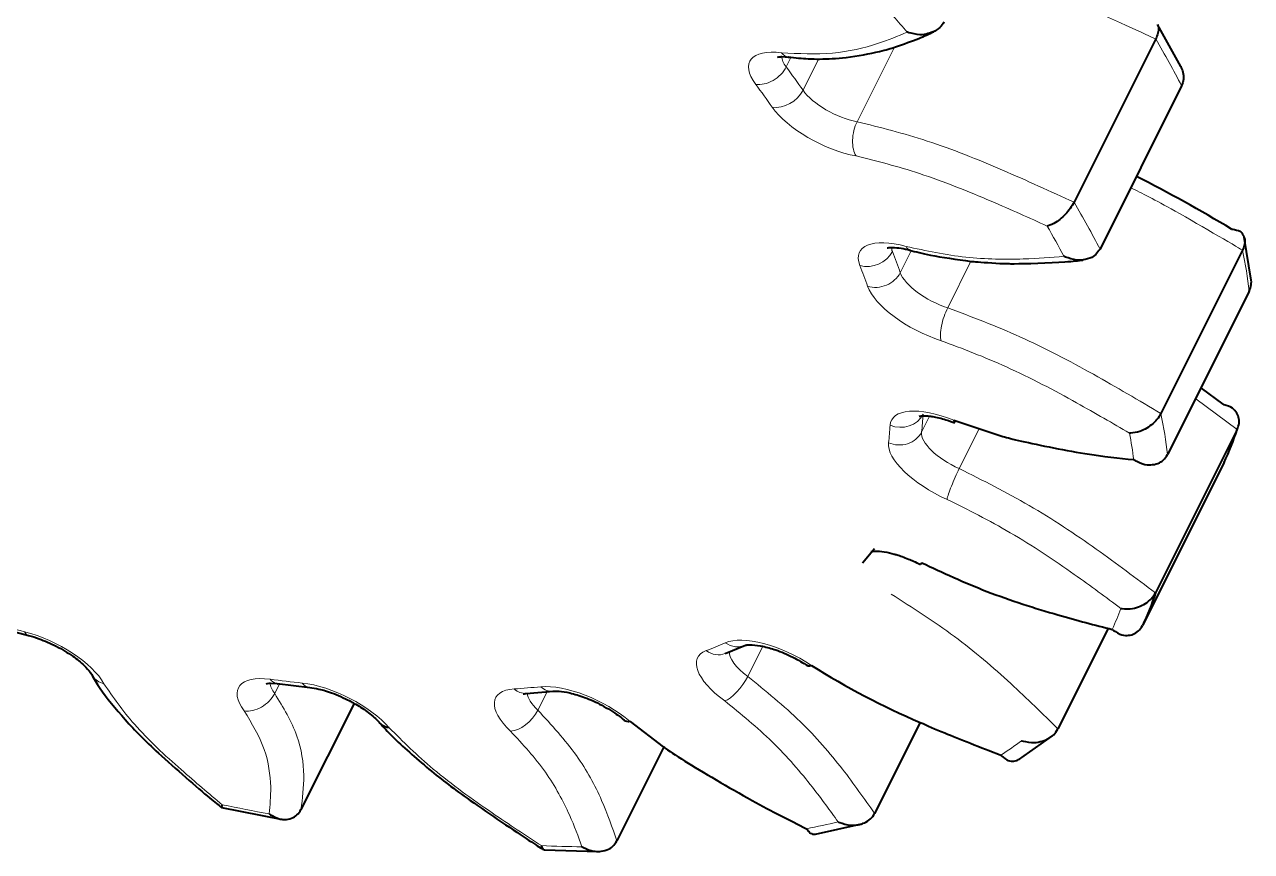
# Model space of a CAD drawing. Header units: inches. Extents: x 0 to 11, y 0 to 8.5.
# Drawn here: x 4.1715 to 4.2942, y 5.3939 to 5.4766 of the extents above; entities that cross this region are included whole.
import ezdxf

# ---------------------------------------------------------------- set-up
doc = ezdxf.new("R2010")
doc.units = ezdxf.units.IN
doc.header["$LTSCALE"] = 0.5
doc.header["$MEASUREMENT"] = 0
doc.layers.add('TANGENT_LINES', color=7, linetype='Continuous', lineweight=15)
doc.layers.add('Visible', color=7, linetype='Continuous', lineweight=40)

msp = doc.modelspace()

# ---------------------------------------------------------------- linework, layer by layer
at = {"layer": 'TANGENT_LINES'}
for p, q in [((4.254775657722901, 5.466880756422014), (4.258543834762757, 5.474417110501726)), ((4.247684122745127, 5.472359326158779), (4.248183326717738, 5.473357734104003)), ((4.250955336116714, 5.473210743036707), (4.249365031080974, 5.470030132965229)), ((4.260213336726188, 5.454021614392019), (4.259090441002254, 5.451775822944152)), ((4.263830997389416, 5.44826623297801), (4.266160905146759, 5.452926048492696)), ((4.292773890586629, 5.436084244526418), (4.288652738704852, 5.439173158953338)), ((4.262013995151483, 5.437417726773429), (4.261218550112424, 5.435826836695313)), ((4.264991169652471, 5.432177553751184), (4.26701444517981, 5.436224104805862)), ((4.243835083254675, 5.41139914416205), (4.245336416159069, 5.414401809970839)), ((4.196541131657158, 5.409685828585588), (4.197018032940997, 5.410639631153267)), ((4.222848139308842, 5.408014997691872), (4.22376882053106, 5.409856360136309))]:
    msp.add_line(p, q, dxfattribs=at)
for centre, major_axis, ratio, start_param, end_param in [((4.137158533780746, 5.486423883392572), (0.1426611369644866, -0.07133056848224323), 0.4082482904638629, 0.77082947946241, 0.8057314090442439), ((4.146344120316183, 5.504795056463445), (0.1448972049419864, -0.07244860247099312), 0.4082482904638629, 0.5103003595817728, 0.5636057043505239), ((4.251371741958127, 5.471816957592027), (0.00406622126717568, -0.002033110633587837), 0.4082482904638629, 9.664623835457775, 10.10271805805052), ((4.137158533780756, 5.48642388339257), (0.1185116028074783, -0.05925580140373909), 0.408248290463863, 0.6472933789386215, 0.6779400972808535), ((4.253109255487093, 5.469409327979477), (0.00406622126717568, -0.002033110633587837), 0.4082482904638629, 10.0720713397083, 11.61012554190806), ((4.255692033992732, 5.465490262025139), (0.0004552881695592082, 0.002458192970997076), 0.5263540206337648, 1.069979599230145, 2.640775926025198), ((4.137158533780746, 5.486423883392572), (0.1426611369644866, -0.07133056848224323), 0.4082482904638629, 0.5195020671752276, 0.554403996757057), ((4.262348635622162, 5.452736216952392), (0.00406622126717568, -0.002033110633587837), 0.4082482904638629, 9.662092790714789, 9.851390645763361), ((4.146344120316183, 5.504795056463445), (0.1448972049419864, -0.07244860247099312), 0.4082482904638629, 0.2589729472945875, 0.3122782920633398), ((4.137158533780757, 5.486423883392568), (0.1185116028074783, -0.05925580140373909), 0.408248290463863, 0.3959659666514408, 0.4266126849936648), ((4.263162172087356, 5.450540297499257), (0.00406622126717568, -0.002033110633587837), 0.4082482904638629, 9.820743927420942, 11.35879812962092), ((4.264198793124623, 5.447015695311558), (0.0007619443549372855, 0.002381058756095534), 0.3243335299065218, 1.124554754966747, 2.695351081761926), ((4.259093443241123, 5.438554628727421), (-0.002496310238720227, 0.0001357762573521826), 0.8988828532298581, 1.1989873316392, 2.769783658433959), ((4.137158533780757, 5.486423883392567), (0.1185116028074783, -0.05925580140373909), 0.408248290463863, 0.1446385543642563, 0.175285272706485), ((4.258940042786397, 5.436801619809193), (-0.002481738075752413, 0.0003016224848394305), 0.9033387924542962, 1.259012824281587, 2.829809151076762), ((4.265361946037656, 5.434054223398923), (0.00406622126717568, -0.002033110633587837), 0.4082482904638629, 9.569416515133707, 11.10747071733379), ((4.137158533780746, 5.486423883392572), (0.1426611369644866, -0.07133056848224323), 0.4082482904638629, 0.2681746548880401, 0.303076584469873), ((4.137158533780746, 5.486423883392572), (0.1426611369644866, -0.07133056848224323), 0.4082482904638629, 0.01684724260086124, 0.05174917218268933), ((4.137158533780749, 5.486423883392566), (0.1185116028074783, -0.05925580140373909), 0.408248290463863, 11.45437210728751, 11.48501882562974), ((4.172544786375338, 5.417905046288055), (0.0006173420209238296, 0.002422578962428611), 0.4291732254175086, 2.672596585486196, 3.143587180265881), ((4.137158533780755, 5.486423883392566), (0.1185116028074783, -0.05925580140373909), 0.408248290463863, 12.20835434414906, 12.23900106249129), ((4.242618053911968, 5.416798865695695), (-0.001004095937768391, 0.002289495871967674), 0.8643896759372635, 2.194170531933133, 3.141245685004685), ((4.240699421821869, 5.416012578831518), (-0.0008931167218263341, 0.002335025165002335), 0.8549892512315302, 2.2354298130785, 3.141099761971113), ((4.246151313136763, 5.412159648901685), (0.00406622126717568, -0.002033110633587837), 0.4082482904638629, 9.585060232205993, 10.60481589275943), ((4.197096656403384, 5.41314732976518), (0.0003143930873745255, 0.002480152613572624), 0.5951267919854848, 2.608726569793174, 3.141187017438676), ((4.137158533780751, 5.486423883392565), (0.1185116028074783, -0.05925580140373909), 0.408248290463863, 11.70569951957469, 11.73634623791692), ((4.200229810708356, 5.409142029704944), (0.00406622126717568, -0.002033110633587837), 0.4082482904638629, 9.664616219331169, 10.10216106818492), ((4.200305876182858, 5.41277237770997), (0.0002653199233821971, 0.002485881199546043), 0.6160580411396881, 2.596756001854995, 3.134483305453688), ((4.137158533780753, 5.486423883392565), (0.1185116028074783, -0.05925580140373909), 0.408248290463863, 11.95702693186187, 11.9876736502041), ((4.22416331558138, 5.412395762812824), (-0.0002368336825200568, 0.002488756678910976), 0.7642336644340796, 2.456167113467675, 3.118596780246928), ((4.242561358307714, 5.410980932711344), (-0.001473393151311426, -0.002019681316858822), 0.3477031817732396, 0.4505005903452384, 2.021296917140099), ((4.194512679056156, 5.40998487066503), (-0.002009002674167472, -0.001487920782564699), 0.7113232124007628, 0.6197535026391519, 2.190549829434131), ((4.221516226474649, 5.412183424406853), (-0.0001639278339954881, 0.00249461974361656), 0.7485759103675126, 2.478301497427597, 3.141970850010202), ((4.2259479810025, 5.408126865143055), (0.00406622126717568, -0.002033110633587837), 0.4082482904638629, 9.662389321352013, 10.35348848047219), ((4.221143496031688, 5.407953480325038), (-0.00172220461805682, -0.001812184111381557), 0.5466884190614992, 0.5092883686912546, 2.080084695486127), ((4.137158533780746, 5.486423883392572), (0.1426611369644866, -0.07133056848224323), 0.4082482904638629, 12.33189044467285, 12.36679237425467), ((4.137158533780746, 5.486423883392572), (0.1426611369644866, -0.07133056848224323), 0.4082482904638629, 11.5779082078113, 11.61281013739313), ((4.137158533780746, 5.486423883392572), (0.1426611369644866, -0.07133056848224323), 0.4082482904638629, 12.08056303238567, 12.11546496196749), ((4.137158533780746, 5.486423883392572), (0.1426611369644866, -0.07133056848224323), 0.4082482904638629, 11.82923562009848, 11.86413754968031)]:
    msp.add_ellipse(centre, major_axis=major_axis, ratio=ratio, start_param=start_param, end_param=end_param, dxfattribs=at)
at = {"layer": 'TANGENT_LINES', "extrusion": (0, 0, -1)}
for centre, major_axis, ratio, start_param, end_param in [((4.250351121231967, 5.469775716139708), (-0.00630228924467547, 0.003151144622337732), 0.4082482904638629, 11.88843051707849, 13.42648471927833), ((4.248235459207133, 5.475822653665672), (-0.0003135195130407808, -0.002480263194691781), 0.5955122547115932, 12.56607275885272, 13.09944638053045), ((4.245656252962937, 5.472657581690004), (0.002008317906559856, 0.00148884491676972), 0.7110044217871642, 0.9513700127996186, 2.522166339594587), ((4.138179154506916, 5.48846512484489), (-0.1207476707849781, 0.06037383539248899), 0.4082482904638629, 2.463652556308941, 2.494299274651169), ((4.24730603336664, 5.470371521703742), (0.002046287400757064, 0.001436213032075294), 0.7282143851093824, 0.9326855232046178, 2.503481849999388), ((4.252088634760933, 5.467368086527157), (-0.00630228924467547, 0.003151144622337732), 0.4082482904638629, 10.38102303322075, 11.91907723542074), ((4.138179154506906, 5.488465124844891), (-0.1448972049419864, 0.07244860247099312), 0.4082482904638629, 2.577986949239266, 2.631292294008021), ((4.261328014896002, 5.450694975500072), (-0.00630228924467547, 0.003151144622337732), 0.4082482904638629, 12.13975792936568, 13.67781213156553), ((4.256078884935895, 5.454540294272894), (0.002325958325488966, 0.0009164703312647774), 0.8310526858329419, 0.7465976540072601, 2.317393980801766), ((4.138179154506917, 5.488465124844888), (-0.1207476707849781, 0.06037383539248899), 0.4082482904638629, 2.714979968596126, 2.745626686938349), ((4.260707484773691, 5.456439528480319), (-0.0006532991750858073, -0.002413130785480184), 0.4047394835666565, 0.01189032828822068, 0.4627941966982443), ((4.256851343104192, 5.452455254460832), (0.002362167934934263, 0.0008186346237292934), 0.8422370133208439, 0.7116779643957705, 2.282474291191052), ((4.262141551361196, 5.448499056046939), (-0.00630228924467547, 0.003151144622337732), 0.4082482904638629, 10.63235044550797, 12.17040464770777), ((4.264502883398158, 5.433859213545054), (-0.00630228924467547, 0.003151144622337732), 0.4082482904638629, 12.39108534165291, 13.92913954385273), ((4.138179154506917, 5.488465124844886), (-0.1207476707849781, 0.06037383539248899), 0.4082482904638629, 2.966307380883306, 2.996954099225535), ((4.138179154506906, 5.488465124844891), (-0.1448972049419864, 0.07244860247099312), 0.4082482904638629, 2.829314361526451, 2.882619706295205), ((4.264341325311496, 5.432012981946603), (-0.00630228924467547, 0.003151144622337732), 0.4082482904638629, 10.88367785779512, 12.42173205999515), ((4.264787274894353, 5.431145548695894), (-0.00101439176950408, -0.002284952808694829), 0.1019339706799837, 0.422877223147453, 1.993673549942585), ((4.173351684195718, 5.41211151380551), (-0.00630228924467547, 0.003151144622337732), 0.4082482904638629, 1.081351788729676, 2.619405990929494), ((4.247151354800685, 5.410946508002076), (-0.00630228924467547, 0.003151144622337732), 0.4082482904638629, 0.3273695518679673, 1.865423754067857), ((4.245130692410603, 5.410118407449366), (-0.00630228924467547, 0.003151144622337732), 0.4082482904638629, 11.38633268236948, 12.9243868845695), ((4.180476342668371, 5.41270486345892), (0.002205679640842893, 0.001176850594583343), 0.7912131650302539, 2.410647494605215, 3.072854382918734), ((4.199209189982196, 5.407100788252625), (-0.00630228924467547, 0.003151144622337732), 0.4082482904638629, 11.88898750694377, 13.42704170914375), ((4.202589071796617, 5.40670589674635), (-0.00630228924467547, 0.003151144622337732), 0.4082482904638629, 0.8300243764424082, 2.36807857864222), ((4.227715218057293, 5.406309253970417), (-0.00630228924467547, 0.003151144622337732), 0.4082482904638629, 0.5786969641552108, 2.11675116635516), ((4.224927360276341, 5.406085623690736), (-0.00630228924467547, 0.003151144622337732), 0.4082482904638629, 11.63766009465674, 13.17571429685652)]:
    msp.add_ellipse(centre, major_axis=major_axis, ratio=ratio, start_param=start_param, end_param=end_param, dxfattribs=at)
at = {"layer": 'TANGENT_LINES'}
for points, knots in [([(4.284631856487082, 5.475154082933), (4.284631777266489, 5.475154121855976), (4.284622562650505, 5.475158649217697), (4.276601125760574, 5.478887239240356), (4.270270702171017, 5.481223440472523), (4.267328929004798, 5.482122863647473), (4.266111336192162, 5.482495132728554)], [0, 0, 0, 0, 0.003166055166838557, 0.3682626129180355, 0.7385254203765698, 1, 1, 1, 1]), ([(4.247214838480973, 5.473781412213352), (4.248925491792288, 5.473684894953207), (4.252258435675658, 5.473496845972323), (4.256792942752761, 5.474573233150747), (4.258848910857055, 5.475440409493896), (4.25978327196672, 5.475834508920131)], [0, 0, 0, 0, 0.3651806996471504, 0.7114982160107979, 1, 1, 1, 1]), ([(4.254775657722901, 5.466880756422014), (4.257093777219026, 5.466301266961617), (4.261854469239402, 5.465111176953481), (4.269356888140774, 5.462090304377175), (4.274107986310709, 5.459907771563967), (4.276466890677805, 5.458824151314445)], [0, 0, 0, 0, 0.3233408963551899, 0.6640410158804527, 1, 1, 1, 1]), ([(4.273781221859972, 5.456437895244245), (4.271991610847147, 5.457250008493983), (4.268195345059111, 5.458972727969837), (4.261047983915557, 5.461862557048502), (4.256740803975402, 5.462934165008937), (4.254671413266572, 5.46344902057282)], [0, 0, 0, 0, 0.3166379682074484, 0.6716777429762443, 1, 1, 1, 1]), ([(4.293320403751454, 5.454024100796165), (4.293320338869046, 5.454024142401653), (4.29331274898889, 5.454029009370736), (4.285918947885117, 5.458400869054707), (4.283298608075714, 5.459699560039367), (4.282132837857588, 5.460277338259975)], [0, 0, 0, 0, 0.004763473764331738, 0.5572264718816746, 1, 1, 1, 1]), ([(4.259686864047532, 5.454398287028), (4.261656463283136, 5.453976889547042), (4.265544802865893, 5.453144975888841), (4.271333566643164, 5.453062680758405), (4.274161920907712, 5.453306477632939), (4.275454739357563, 5.453417915263424)], [0, 0, 0, 0, 0.3578623120613221, 0.7064839222168022, 1, 1, 1, 1]), ([(4.263830997389416, 5.44826623297801), (4.266239976195056, 5.44735873914891), (4.271127759795429, 5.445517447127192), (4.278438074621032, 5.441665888508851), (4.282936957820156, 5.43900587139846), (4.285155437942177, 5.43769416917761)], [0, 0, 0, 0, 0.3300297396624653, 0.6696256294911394, 1, 1, 1, 1]), ([(4.282008842382536, 5.435726904539111), (4.280320484885933, 5.436714557899546), (4.27671537431276, 5.438823471195162), (4.269750490947203, 5.442506475623155), (4.265328687845759, 5.444166911546594), (4.263178172398463, 5.444974453859238)], [0, 0, 0, 0, 0.3115083336366098, 0.6651565142361386, 1, 1, 1, 1]), ([(4.26499116965247, 5.432177553751185), (4.267341210525593, 5.43100156896551), (4.272053918092145, 5.428643281302946), (4.278713917190081, 5.424190409110505), (4.282671181148579, 5.421212498843341), (4.284608924777352, 5.419754312907863)], [0, 0, 0, 0, 0.3366964246712063, 0.6752017832231212, 1, 1, 1, 1]), ([(4.281134985293479, 5.418201391465785), (4.279654727360007, 5.41930317856577), (4.276472563114869, 5.42167173031344), (4.270128144583015, 5.425929707140352), (4.265864738837948, 5.428057291626974), (4.263766654168193, 5.429104307243574)], [0, 0, 0, 0, 0.3063939854358168, 0.6586662792556359, 1, 1, 1, 1]), ([(4.258183276621962, 5.419625629627382), (4.260329191289966, 5.418257203331535), (4.264581080781208, 5.415545819941689), (4.270171334099841, 5.410760573424388), (4.273327806240819, 5.407645551390634), (4.27486169061541, 5.40613180965281)], [0, 0, 0, 0, 0.3437459067040778, 0.6810940016232074, 1, 1, 1, 1]), ([(4.179455721942211, 5.4106636220066), (4.18038420825031, 5.409321380484116), (4.182363313212728, 5.406460340063014), (4.187155481481331, 5.402018359325186), (4.189959581178138, 5.399671680005748), (4.191297579962447, 5.398551943043419)], [0, 0, 0, 0, 0.3160347541388016, 0.6736404670225302, 1, 1, 1, 1]), ([(4.243835083254675, 5.41139914416205), (4.245645829577353, 5.409926045170375), (4.249187534006572, 5.407044757406235), (4.253354411342119, 5.402216665635214), (4.255494744317626, 5.399157061931774), (4.256526190026566, 5.397682611392027)], [0, 0, 0, 0, 0.351479929179881, 0.6874723457217232, 1, 1, 1, 1]), ([(4.196541131657158, 5.409685828585588), (4.197389551577964, 5.408279509554232), (4.199013160880918, 5.405588256548218), (4.199604721158424, 5.401509509012662), (4.19930835165202, 5.399185643764029), (4.199165979814993, 5.398069290842086)], [0, 0, 0, 0, 0.3625297196828581, 0.6937680399057672, 1, 1, 1, 1]), ([(4.195981118007764, 5.397644356520752), (4.196069199556591, 5.398499494226282), (4.196262166467532, 5.400372909074926), (4.195732610177475, 5.40426079369034), (4.194254554252109, 5.406690300899518), (4.193492058329996, 5.407943629212711)], [0, 0, 0, 0, 0.2890459004361264, 0.6332347156667381, 1, 1, 1, 1]), ([(4.222848139308842, 5.408014997691872), (4.224216013516556, 5.406530509101654), (4.226855760272236, 5.403665717940472), (4.229331006533717, 5.399081915883033), (4.230293871152053, 5.3962786888392), (4.230754509946072, 5.394937612326218)], [0, 0, 0, 0, 0.3593709710035093, 0.6935201712569956, 1, 1, 1, 1]), ([(4.25287089816076, 5.396842220731534), (4.25207090674542, 5.39796304730619), (4.25032457521499, 5.400409742045576), (4.246364786893411, 5.405028547250843), (4.243158708890852, 5.407627905582164), (4.241540737581555, 5.408939691259025)], [0, 0, 0, 0, 0.2951488430841564, 0.644291577339989, 1, 1, 1, 1]), ([(4.207996890146018, 5.406248944250754), (4.209377071281517, 5.404873306258684), (4.212277228277266, 5.401982695712212), (4.218242012479809, 5.397706432672811), (4.221613374357484, 5.39550559566152), (4.223210498092953, 5.394462987612854)], [0, 0, 0, 0, 0.3233485677427153, 0.6794482163860359, 1, 1, 1, 1]), ([(4.227256604659686, 5.394350638321377), (4.226887770057502, 5.3953735135995), (4.226076897753798, 5.397622275587283), (4.223739981999262, 5.402005885006167), (4.221346996463264, 5.404590229094591), (4.220122875305528, 5.405912238872719)], [0, 0, 0, 0, 0.2895530053176483, 0.6365739848578178, 1, 1, 1, 1])]:
    msp.add_open_spline(points, degree=3, knots=knots, dxfattribs=at)
at = {"layer": 'Visible'}
for p, q in [((4.287135942260563, 5.472414220172273), (4.284822148419853, 5.476591006775902)), ((4.284631856487083, 5.475154082933), (4.276466890677805, 5.458824151314445)), ((4.247252225896148, 5.473384691724251), (4.247921939694091, 5.47334239047098)), ((4.28722768816199, 5.470469722176039), (4.279062722352712, 5.454139790557484)), ((4.29419261964588, 5.451011999730007), (4.293494237270444, 5.455343678198315)), ((4.293320403751454, 5.454024100796165), (4.285155437942177, 5.43769416917761)), ((4.269046287089488, 5.452711909065212), (4.269860779667022, 5.452685605119984)), ((4.277295949943413, 5.453038653104318), (4.277118724796384, 5.453027718583971)), ((4.29398382709879, 5.449910992954892), (4.285818861289513, 5.433581061336337)), ((4.289174304568363, 5.440232901613208), (4.291341192555076, 5.438613805988978)), ((4.264459983995752, 5.437027447844137), (4.269161527070799, 5.435449409082792)), ((4.292773890586629, 5.436084244526418), (4.284608924777352, 5.419754312907863)), ((4.29146322027758, 5.432800831293453), (4.283298254468303, 5.416470899674898)), ((4.255320082464207, 5.422745362632872), (4.256503517987397, 5.424195742750949)), ((4.168321127777992, 5.416430776108797), (4.171927444354414, 5.415482467325626)), ((4.279891886652869, 5.416192201727728), (4.27486169061541, 5.40613180965281)), ((4.241592538543695, 5.413677553666515), (4.243622149849736, 5.414509369823727)), ((4.196110397533017, 5.410709765360457), (4.19678226331601, 5.410667177151607)), ((4.19678226331601, 5.410667177151607), (4.200040556259476, 5.410286496510424)), ((4.221680154308644, 5.409688804663237), (4.224400149263899, 5.409907006133913)), ((4.204475029514413, 5.408687390240924), (4.199165979814994, 5.398069290842086)), ((4.232087023894144, 5.406871952783987), (4.235369709361249, 5.404358311508901)), ((4.261106159709131, 5.406842550757156), (4.256526190026566, 5.397682611392027)), ((4.270906322885336, 5.403058331042123), (4.274316314466801, 5.40545182250252)), ((4.235492624482547, 5.404413841399167), (4.230754509946072, 5.394937612326218)), ((4.191213762341116, 5.398290260583444), (4.191215812206391, 5.398268479810089)), ((4.191234771160443, 5.398263291945173), (4.197138502669841, 5.39711943028353)), ((4.250618534320399, 5.395624402553816), (4.25507786930525, 5.396600679386309)), ((4.223360474541085, 5.394103404040172), (4.223509257378526, 5.394033036748882)), ((4.223526417433834, 5.394032207238578), (4.228849002777459, 5.393884831383691))]:
    msp.add_line(p, q, dxfattribs=at)
for centre, radius, start, end in [((4.214506596404768, 5.326928924097963), 0.1507777499225109, 58.97686853551608, 63.11136571771681), ((4.291473051447531, 5.477966066015953), 0.07738923561294758, 237.7810013233448, 246.8884356055623)]:
    msp.add_arc(centre, radius, start, end, dxfattribs=at)
at = {"layer": 'Visible', "extrusion": (0, 0, -1)}
for centre, major_axis, ratio, start_param, end_param in [((4.248235459207133, 5.475822653665672), (-0.0003135195130407808, -0.002480263194691781), 0.5955122547115932, 12.54491512298112, 12.56607275885272), ((4.260707484773691, 5.456439528480319), (-0.0006532991750858073, -0.002413130785480184), 0.4047394835666565, 12.54137834839524, 12.57826094264739), ((4.262254906371139, 5.424801609825486), (0.00115740498919437, 0.002215945326714534), 0.03951497449822409, 2.720708734482147, 3.138710761179675), ((4.138179154506906, 5.488465124844891), (-0.1448972049419864, 0.07244860247099312), 0.4082482904638629, 3.080641773813634, 3.133947118582388), ((4.251233072212041, 5.414534743141212), (0.001384469245898313, 0.002081644760078377), 0.2650825199643203, 2.704403204658003, 3.136582797469389), ((4.180476342668371, 5.41270486345892), (0.002205679640842893, 0.001176850594583343), 0.7912131650302539, 3.072854382918734, 3.1065269626019), ((4.233107644620304, 5.408913194236306), (0.001623459225018305, 0.001901152320226596), 0.4739939557957532, 2.65949329549967, 3.13816280992619), ((4.209017510872178, 5.408290185703073), (0.00189400739424491, 0.001631789199175437), 0.6531226081567107, 2.572203096987021, 3.124450558847667)]:
    msp.add_ellipse(centre, major_axis=major_axis, ratio=ratio, start_param=start_param, end_param=end_param, dxfattribs=at)
at = {"layer": 'Visible'}
for centre, major_axis, ratio, start_param, end_param in [((4.265480604721912, 5.439068689296457), (0.000921927471127943, 0.002323800709609075), 0.1885354421415251, 2.71287664617268, 3.143339123384961), ((4.146344120316183, 5.504795056463445), (0.1448972049419864, -0.07244860247099312), 0.4082482904638629, 0.007645535007403705, 0.06095087977615515), ((4.197096656403384, 5.41314732976518), (0.0003143930873745255, 0.002480152613572624), 0.5951267919854848, 9.424372324618261, 9.445998238104147), ((4.22416331558138, 5.412395762812824), (-0.0002368336825200568, 0.002488756678910976), 0.7642336644340796, 3.118596780246928, 3.142055773837078)]:
    msp.add_ellipse(centre, major_axis=major_axis, ratio=ratio, start_param=start_param, end_param=end_param, dxfattribs=at)
for points, knots in [([(4.263454350714642, 5.476855306771657), (4.263342576520768, 5.476664236378108), (4.26311697344534, 5.476278583241958), (4.262442080768499, 5.475886986675471), (4.262380056785762, 5.475861783213927), (4.262365635563275, 5.475855923146412)], [0, 0, 0, 0, 0.4297561914945138, 0.8674123706443301, 1, 1, 1, 1]), ([(4.28481724398071, 5.476599323233976), (4.284860752524458, 5.476485212776397), (4.284954614013945, 5.47623904095377), (4.28488173803686, 5.47572656568506), (4.284718450647541, 5.475352471582885), (4.284631856487082, 5.475154082933)], [0, 0, 0, 0, 0.2886811181959528, 0.622775147274009, 1, 1, 1, 1]), ([(4.258619531778465, 5.47435856000897), (4.25943517789665, 5.474643416034792), (4.260916294616024, 5.475160680830212), (4.26196076252207, 5.475657978472324), (4.262430045378895, 5.475881415934436)], [0, 0, 0, 0, 0.5506967192497635, 1, 1, 1, 1]), ([(4.262365635563275, 5.475855923146412), (4.262138320120107, 5.47577683199779), (4.26165762238806, 5.475609580115393), (4.260859145797001, 5.475526533246483), (4.259828233098019, 5.475813705777361), (4.259789258136361, 5.475831739169057), (4.25978327196672, 5.475834508920131)], [0, 0, 0, 0, 0.2856907611678318, 0.6041424156920772, 0.9392001799991039, 1, 1, 1, 1]), ([(4.251017828016361, 5.473147509817144), (4.25185686805909, 5.473169532894778), (4.25364155895033, 5.473216377364707), (4.256987557609976, 5.473861667256354), (4.258143038311889, 5.474213480414708), (4.258619531778465, 5.47435856000897)], [0, 0, 0, 0, 0.3427001619829266, 0.7289447778068234, 1, 1, 1, 1]), ([(4.246812164955596, 5.47333456110921), (4.246812979466127, 5.473334987372821), (4.246819950705706, 5.473338635681401), (4.247132328753678, 5.473387832525049), (4.247217879964194, 5.473385591443195), (4.247252225896148, 5.473384691724251)], [0, 0, 0, 0, 0.07337361231082173, 0.6279906892299504, 1, 1, 1, 1]), ([(4.247865695651067, 5.473349500263854), (4.24858557389102, 5.473276952896469), (4.24984470109871, 5.473150061487543), (4.250666062079951, 5.473148274943845), (4.251017828016361, 5.473147509817144)], [0, 0, 0, 0, 0.5717279680379134, 1, 1, 1, 1]), ([(4.287132922762702, 5.472419942600927), (4.287216735504369, 5.472234780133316), (4.287390054549385, 5.471851876753463), (4.287468446371447, 5.471125269986278), (4.287307673670979, 5.47068751049315), (4.28722768816199, 5.470469722176039)], [0, 0, 0, 0, 0.3199727262206392, 0.6616818187372696, 1, 1, 1, 1]), ([(4.276466890677805, 5.458824151314445), (4.276346896950463, 5.458612987653901), (4.27610493279894, 5.458187181763147), (4.27562214957986, 5.457609519577652), (4.275047089825125, 5.457091334746767), (4.274519584020032, 5.456686146642015), (4.273812321759277, 5.45644188379369), (4.273785166183383, 5.456438401102119), (4.273781221859972, 5.456437895244245)], [0, 0, 0, 0, 0.1932694746160347, 0.3897227419840142, 0.5862110701854809, 0.7821147535292995, 0.9683523604157226, 1, 1, 1, 1]), ([(4.292215049644133, 5.456139319062304), (4.292219890678584, 5.456139646390038), (4.292250251355392, 5.456141699234662), (4.292978961226503, 5.456013796205976), (4.293331147856104, 5.455724186235699), (4.293529122089941, 5.455192712035039), (4.293530865382841, 5.455168117091326), (4.293531153126137, 5.45516405751524)], [0, 0, 0, 0, 0.06076357939411779, 0.3810804104039239, 0.6695427556190479, 0.9454556049165481, 1, 1, 1, 1]), ([(4.293531153126137, 5.45516405751524), (4.293544761906027, 5.454989823846984), (4.293573412311127, 5.454623011743473), (4.293407505676051, 5.45423028471437), (4.293320403751454, 5.454024100796165)], [0, 0, 0, 0, 0.4749943270360262, 1, 1, 1, 1]), ([(4.257789058619632, 5.454253820469575), (4.257808266713829, 5.454260082500379), (4.257874154761376, 5.454281562662812), (4.258129102561893, 5.454294818781552), (4.258309726390919, 5.454304210393953)], [0, 0, 0, 0, 0.2915262314122593, 1, 1, 1, 1]), ([(4.258309726390919, 5.454304210393953), (4.258596758847888, 5.454285603133416), (4.259177148193507, 5.454247978622653), (4.259759723712193, 5.454100792626706), (4.260054185598605, 5.454026397694839)], [0, 0, 0, 0, 0.4945515611839974, 1, 1, 1, 1]), ([(4.260004047625511, 5.454039971518247), (4.260645796792332, 5.453867436790627), (4.262172733386199, 5.453456918783068), (4.264706290000318, 5.453110451650282), (4.266175029743366, 5.452909599597186)], [0, 0, 0, 0, 0.4202854063482725, 1, 1, 1, 1]), ([(4.277118724796384, 5.453027718583971), (4.276921064623206, 5.453020712437421), (4.276485813331561, 5.453005284775463), (4.275496464242496, 5.453392635772684), (4.27546032480937, 5.453414531254636), (4.275454739357563, 5.453417915263424)], [0, 0, 0, 0, 0.4129238007606903, 0.9092657096428018, 1, 1, 1, 1]), ([(4.279062722352712, 5.454139790557484), (4.278928165995168, 5.453943969393342), (4.278657949891433, 5.453550721292927), (4.27814107045474, 5.453192092059142), (4.277317662886881, 5.453038989046243), (4.277298109239415, 5.453038686512873), (4.277295949943413, 5.453038653104318)], [0, 0, 0, 0, 0.3138311274995707, 0.6302357320853429, 0.9591671831728502, 1, 1, 1, 1]), ([(4.266175029743366, 5.452909599597186), (4.266240139201587, 5.452902395751814), (4.266509732175564, 5.452872567426546), (4.267952194305008, 5.452781205871261), (4.269046287089488, 5.452711909065212)], [0, 0, 0, 0, 0.2415102191274371, 1, 1, 1, 1]), ([(4.269860779667022, 5.452685605119984), (4.270003587245893, 5.452678568733136), (4.270550149442156, 5.452651638628442), (4.275643040953976, 5.452816053614694), (4.276886795526536, 5.452981348290395), (4.277353338374228, 5.453043351719697)], [0, 0, 0, 0, 0.1810149284729128, 0.6927917806966012, 1, 1, 1, 1]), ([(4.29398382709879, 5.449910992954892), (4.294067228366419, 5.4501414353086), (4.294224376493471, 5.450575644347723), (4.29419291987535, 5.450959408000581), (4.29417815783626, 5.451139501551106)], [0, 0, 0, 0, 0.5307175414252013, 1, 1, 1, 1]), ([(4.292773890586629, 5.436084244526418), (4.292854774302073, 5.436293536298738), (4.293012942791191, 5.436702807352013), (4.292965549404101, 5.437325169257248), (4.29266806144137, 5.437889614858866), (4.292234838464673, 5.438343655356194), (4.291383186174613, 5.438608648541772), (4.291346894870419, 5.438613105659007), (4.291341192555076, 5.438613805988978)], [0, 0, 0, 0, 0.1899786948368632, 0.371504238669814, 0.5533429034308327, 0.7479101902824455, 0.960390081817626, 1, 1, 1, 1]), ([(4.260963927121789, 5.437418058514556), (4.260983994569249, 5.437424245208494), (4.261045478667855, 5.437443200449356), (4.261232708040978, 5.437457544373657), (4.261358828677152, 5.437467206665572)], [0, 0, 0, 0, 0.3263843484089271, 1, 1, 1, 1]), ([(4.261358828677152, 5.437467206665572), (4.261393531370241, 5.437468564823192), (4.261497392567025, 5.437472629633819), (4.261785834435192, 5.437451394432946), (4.261977900467772, 5.437437254458022)], [0, 0, 0, 0, 0.3341256808429202, 1, 1, 1, 1]), ([(4.261977900467772, 5.437437254458022), (4.26207775372793, 5.437427020533892), (4.262368534233155, 5.437397218546215), (4.26370152469233, 5.437082143869732), (4.264290014355312, 5.436850596701371), (4.264558677250784, 5.436744888586848)], [0, 0, 0, 0, 0.221323441049681, 0.6445111747529815, 1, 1, 1, 1]), ([(4.285155437942177, 5.43769416917761), (4.285031063823872, 5.437486962326043), (4.284779818839669, 5.437068389050041), (4.284233120360083, 5.436542507234768), (4.283560659036104, 5.436111319400641), (4.282914937401975, 5.435796927369479), (4.282046746261825, 5.43572273554534), (4.282013763369883, 5.435726363286712), (4.282008842382536, 5.435726904539111)], [0, 0, 0, 0, 0.1872339901331321, 0.3782266080308854, 0.5718177182949354, 0.7695610012949099, 0.9656189215066343, 1, 1, 1, 1]), ([(4.269161527070799, 5.435449409082791), (4.269629535137065, 5.435319276582211), (4.271005221931031, 5.434936758468919), (4.277709763564228, 5.433559553340415), (4.280945511618975, 5.433227991840139), (4.282436547534148, 5.43307520797173)], [0, 0, 0, 0, 0.2175373685730111, 0.6394404428281913, 1, 1, 1, 1]), ([(4.282436547534148, 5.43307520797173), (4.2824417384026, 5.433071313250695), (4.282475120821733, 5.433046266341639), (4.283388986600869, 5.432570334036821), (4.2841217240783, 5.432532784033616), (4.284852051030267, 5.432658707222711), (4.285445649949939, 5.433005529003239), (4.285694049648908, 5.43338858825983), (4.285818861289513, 5.433581061336337)], [0, 0, 0, 0, 0.03958973089507237, 0.2546011332271313, 0.4542086493791588, 0.6392890317695222, 0.8187561099469651, 1, 1, 1, 1]), ([(4.256137281797725, 5.423885128085391), (4.256155458538323, 5.423890719669094), (4.256209601185077, 5.423907375193203), (4.256364531365578, 5.423921993075831), (4.256467448468212, 5.423931703450672)], [0, 0, 0, 0, 0.3357194685943988, 1, 1, 1, 1]), ([(4.256467448468212, 5.423931703450672), (4.256512616842075, 5.423934388748994), (4.256658973902303, 5.423943089800964), (4.257543364144134, 5.423881911537982), (4.258166990158564, 5.423718277129309), (4.258494195169397, 5.42363242118805)], [0, 0, 0, 0, 0.1750342925299539, 0.5671557840701578, 1, 1, 1, 1]), ([(4.258494195169397, 5.42363242118805), (4.258575463478517, 5.423610592922216), (4.258819013938825, 5.423545176473306), (4.259478876833676, 5.423299856594316), (4.259918555616997, 5.423136395446917)], [0, 0, 0, 0, 0.333681607570963, 1, 1, 1, 1]), ([(4.259918555616997, 5.423136395446917), (4.260082770717886, 5.423067149998029), (4.260437443820923, 5.422917593117478), (4.260866890354287, 5.422701633778405), (4.261097501381944, 5.42258566449877)], [0, 0, 0, 0, 0.4630041000669671, 1, 1, 1, 1]), ([(4.261234285644979, 5.422760368373166), (4.263351720585783, 5.421772291174085), (4.267640492034997, 5.419770984215663), (4.274799635282186, 5.417511450811314), (4.278549173942666, 5.416537007265187), (4.280290003811448, 5.416084594159432)], [0, 0, 0, 0, 0.343152224584059, 0.6950397554934279, 1, 1, 1, 1]), ([(4.281134985293479, 5.418201391465785), (4.281140582129686, 5.418199871031072), (4.281177509989504, 5.418189839220624), (4.282154846270124, 5.418103358744846), (4.282887289252421, 5.41832129662509), (4.283629661318698, 5.418666016147006), (4.284223876624522, 5.419140017464731), (4.28448151771136, 5.419551051109343), (4.284608924777352, 5.419754312907863)], [0, 0, 0, 0, 0.03646170405548638, 0.2405738968436211, 0.4402050481028972, 0.6314691459152921, 0.8177564167949997, 1, 1, 1, 1]), ([(4.171927444354414, 5.415482467325626), (4.17226427834046, 5.415388248529472), (4.173035065808314, 5.415172644788992), (4.174741700945684, 5.414440482029468), (4.176342656362928, 5.413462117373895), (4.177452889281374, 5.412564153528782), (4.178093472925776, 5.411833781504843), (4.178222580232431, 5.411610987086616), (4.178270663027527, 5.411528012864337)], [0, 0, 0, 0, 0.1616170332304353, 0.3698331788543086, 0.5814628843350584, 0.7658203667738901, 0.9127856384593397, 1, 1, 1, 1]), ([(4.280290003811448, 5.416084594159432), (4.280294285669581, 5.416080470217297), (4.280321611102227, 5.416054152553433), (4.281092054147623, 5.415536515528124), (4.281742730860771, 5.415467011751115), (4.282398029606934, 5.415569786386492), (4.282941580684781, 5.415905802859138), (4.283177918177818, 5.416280244634592), (4.283298254468303, 5.416470899674898)], [0, 0, 0, 0, 0.03964955762650955, 0.2530306429738889, 0.4490636370503877, 0.6316992631948577, 0.8124718008950463, 1, 1, 1, 1]), ([(4.243612398524315, 5.414505352971578), (4.243653090955659, 5.414515229556866), (4.243772564916887, 5.414544227449809), (4.244267959681978, 5.414586922909125), (4.245225521753897, 5.41443404288519), (4.245309482320133, 5.41441460099767), (4.245328993978584, 5.414410082882966)], [0, 0, 0, 0, 0.1576464492188282, 0.462853782371729, 0.8751721908766604, 1, 1, 1, 1]), ([(4.245328993978584, 5.414410082882966), (4.245753799280661, 5.414304023991098), (4.246670436698178, 5.41407517197755), (4.248371179257845, 5.413361472071533), (4.249360126199615, 5.412753431617018), (4.249848602966142, 5.412453098381134)], [0, 0, 0, 0, 0.3041529558222624, 0.6562959044811563, 1, 1, 1, 1]), ([(4.178248996893442, 5.411568620717484), (4.178475222337395, 5.41115442205499), (4.179058014396845, 5.410087381640271), (4.181728539341217, 5.406809707382335), (4.184668953620153, 5.403856953165518), (4.189925944898706, 5.39930261884645), (4.190895444769391, 5.398525605475841), (4.191207486509236, 5.398275517145374)], [0, 0, 0, 0, 0.1366762625566184, 0.3520993887384673, 0.5859440063857196, 0.8667325736215408, 1, 1, 1, 1]), ([(4.195670233705825, 5.410659633222126), (4.195671093896427, 5.410660081671193), (4.195678308371372, 5.410663842842895), (4.195991603311533, 5.410712902504683), (4.196076471052006, 5.410710661298515), (4.196110397533017, 5.410709765360457)], [0, 0, 0, 0, 0.07514958435679459, 0.6302844886708752, 1, 1, 1, 1]), ([(4.200040556259476, 5.410286496510424), (4.20032825683392, 5.410244069586592), (4.20099164608729, 5.410146240218758), (4.202405757587165, 5.409741767354139), (4.204118810587834, 5.408920747793402), (4.204406924618739, 5.408751996479612), (4.204497672761552, 5.40869884437079)], [0, 0, 0, 0, 0.2273029110667724, 0.5241223753314975, 0.8501113933604599, 1, 1, 1, 1]), ([(4.221388403999971, 5.409644468660239), (4.221463337725892, 5.409659343819163), (4.221587161393746, 5.409683924162865), (4.221653830857845, 5.40968742314281), (4.221680154308644, 5.409688804663237)], [0, 0, 0, 0, 0.605164805886006, 1, 1, 1, 1]), ([(4.224400149263899, 5.409907006133913), (4.224586476373354, 5.409913569670209), (4.225021896893717, 5.409928907740973), (4.226098883093546, 5.409758927207355), (4.227573853504708, 5.409307373401182), (4.229220018143573, 5.408582847495334), (4.230844538641734, 5.407548126039758), (4.231303819894467, 5.407163205165031), (4.231484185395286, 5.407012041916079)], [0, 0, 0, 0, 0.1153595394089753, 0.2695791869764882, 0.4553269754202261, 0.6601611709880655, 0.8665410350898105, 1, 1, 1, 1]), ([(4.204497672761552, 5.40869884437079), (4.204917795823942, 5.408446675033461), (4.205741636592671, 5.407952183301603), (4.206813675595359, 5.407014347338731), (4.207041518642427, 5.406752586124275), (4.207123503477932, 5.406658396503897)], [0, 0, 0, 0, 0.3998259860861371, 0.7840391952318754, 1, 1, 1, 1]), ([(4.207093900597711, 5.406692756638409), (4.207440505181692, 5.406293160948056), (4.208350739671554, 5.40524376403823), (4.212164239235813, 5.401874207258156), (4.215797069531626, 5.399126348607158), (4.221859665542528, 5.395039721417134), (4.223015215393565, 5.394313102491934), (4.223394292686841, 5.394074735678801)], [0, 0, 0, 0, 0.1381174852607303, 0.3627167802961666, 0.5948911761593632, 0.8671043431956023, 1, 1, 1, 1]), ([(4.261096014904666, 5.406787913190596), (4.261823785222553, 5.406466591584512), (4.263649176717066, 5.405660653622584), (4.267084374203065, 5.404319875944829), (4.269149983425994, 5.403513656579462)], [0, 0, 0, 0, 0.3986927297923789, 1, 1, 1, 1]), ([(4.274251325529495, 5.40540079717124), (4.274310027536359, 5.405444265891076), (4.274467835473819, 5.405561122356258), (4.27470975883912, 5.405911663905008), (4.27486169061541, 5.40613180965281)], [0, 0, 0, 0, 0.3719838672842396, 1, 1, 1, 1]), ([(4.235369709361249, 5.404358311508901), (4.235977729162125, 5.403944932906807), (4.237635297917414, 5.402817990241537), (4.244400905307529, 5.398830769001862), (4.248015536050477, 5.397009363285268), (4.249716454828734, 5.396152273472644)], [0, 0, 0, 0, 0.2347191412082997, 0.6398855994077013, 1, 1, 1, 1]), ([(4.271214558247529, 5.404962548464993), (4.27122047369897, 5.404960137337661), (4.271259123562562, 5.404944383723011), (4.27229376502276, 5.404715113479988), (4.273058380924003, 5.404833733613623), (4.27384504818883, 5.40510529137678), (4.274127097666859, 5.405310440044302), (4.274251325529495, 5.40540079717124)], [0, 0, 0, 0, 0.04818068122824134, 0.3147987563908694, 0.5700660487330658, 0.8106368562923078, 1, 1, 1, 1]), ([(4.269149983425994, 5.403513656579462), (4.269153040756925, 5.403509551209279), (4.269172310920525, 5.403483675320521), (4.269760237494376, 5.40296668749274), (4.270275656242275, 5.40287514493496), (4.270828141365368, 5.403005357146587), (4.270949603412049, 5.403084469482485), (4.270994867262962, 5.403113951358308)], [0, 0, 0, 0, 0.05445358085114846, 0.3432174780215407, 0.604736430744644, 0.8527017141650581, 1, 1, 1, 1]), ([(4.191297579962447, 5.398551943043419), (4.1912963796792, 5.398549089611278), (4.191289904738982, 5.398533696742503), (4.191247944366524, 5.398399544519957), (4.191213762341116, 5.398290260583444)], [0, 0, 0, 0, 0.1853736416899746, 1, 1, 1, 1]), ([(4.195981118007764, 5.397644356520752), (4.195985279067088, 5.397640479519995), (4.196011924939245, 5.397615652652962), (4.196828108747045, 5.397156940250242), (4.197049733404979, 5.397130444007558), (4.197133569615124, 5.397120421004747)], [0, 0, 0, 0, 0.1031840742440336, 0.6607523318287847, 1, 1, 1, 1]), ([(4.197133569615124, 5.397120421004747), (4.197270227827704, 5.397099059628824), (4.197575149041318, 5.397051396656012), (4.198244144253723, 5.397164130609167), (4.198799858721772, 5.397499316304383), (4.199042940086427, 5.397877743526984), (4.199165979814993, 5.398069290842086)], [0, 0, 0, 0, 0.2139943742471046, 0.477478982567733, 0.735517182708553, 1, 1, 1, 1]), ([(4.255073624557036, 5.396599649660478), (4.255209288782751, 5.396637554708654), (4.255515787252517, 5.396723191428291), (4.256152160591022, 5.397095387591108), (4.25640206189518, 5.397487731026509), (4.256526190026566, 5.397682611392027)], [0, 0, 0, 0, 0.2855498028761062, 0.6451264300684371, 1, 1, 1, 1]), ([(4.249716454828734, 5.396152273472644), (4.249718293415451, 5.396148547960206), (4.249729600566173, 5.396125636378025), (4.250061398785927, 5.395637166492211), (4.250492185225814, 5.395601852310921), (4.250576394905208, 5.395616787811351), (4.25060391562823, 5.395621668910216)], [0, 0, 0, 0, 0.07765218274386802, 0.4775542683318352, 0.8292585320452764, 1, 1, 1, 1]), ([(4.25287089816076, 5.396842220731534), (4.252876941426842, 5.396839104761845), (4.252916150033101, 5.39681888840417), (4.253910827450054, 5.396459449924928), (4.254725373913034, 5.396524718376168), (4.254978365424772, 5.396579153247203), (4.255073624557036, 5.396599649660478)], [0, 0, 0, 0, 0.06761901107655985, 0.4387109792704562, 0.7886573162209076, 1, 1, 1, 1]), ([(4.223210498092953, 5.394462987612854), (4.223210642087253, 5.394459299099338), (4.22321148059934, 5.39443782003263), (4.223292974915353, 5.394254906537962), (4.223360474541085, 5.394103404040172)], [0, 0, 0, 0, 0.1717259677066456, 1, 1, 1, 1]), ([(4.228842925483131, 5.393884942060656), (4.22889756962712, 5.393883053773309), (4.229057091818445, 5.393877541311893), (4.229799345750607, 5.394005308411626), (4.230368444205595, 5.394356965127674), (4.230625759076294, 5.394743969575752), (4.230754509946072, 5.394937612326218)], [0, 0, 0, 0, 0.1509130068359691, 0.4405590753639474, 0.7200763972934059, 1, 1, 1, 1]), ([(4.227256604659686, 5.394350638321377), (4.227261908998297, 5.394346986531709), (4.227296111940292, 5.394323439401829), (4.228242752446988, 5.393891040122705), (4.228656754634772, 5.393886833650775), (4.228842925483131, 5.393884942060656)], [0, 0, 0, 0, 0.09174319743036911, 0.5915699374281884, 1, 1, 1, 1])]:
    msp.add_open_spline(points, degree=3, knots=knots, dxfattribs=at)

doc.saveas('drawing.dxf')
